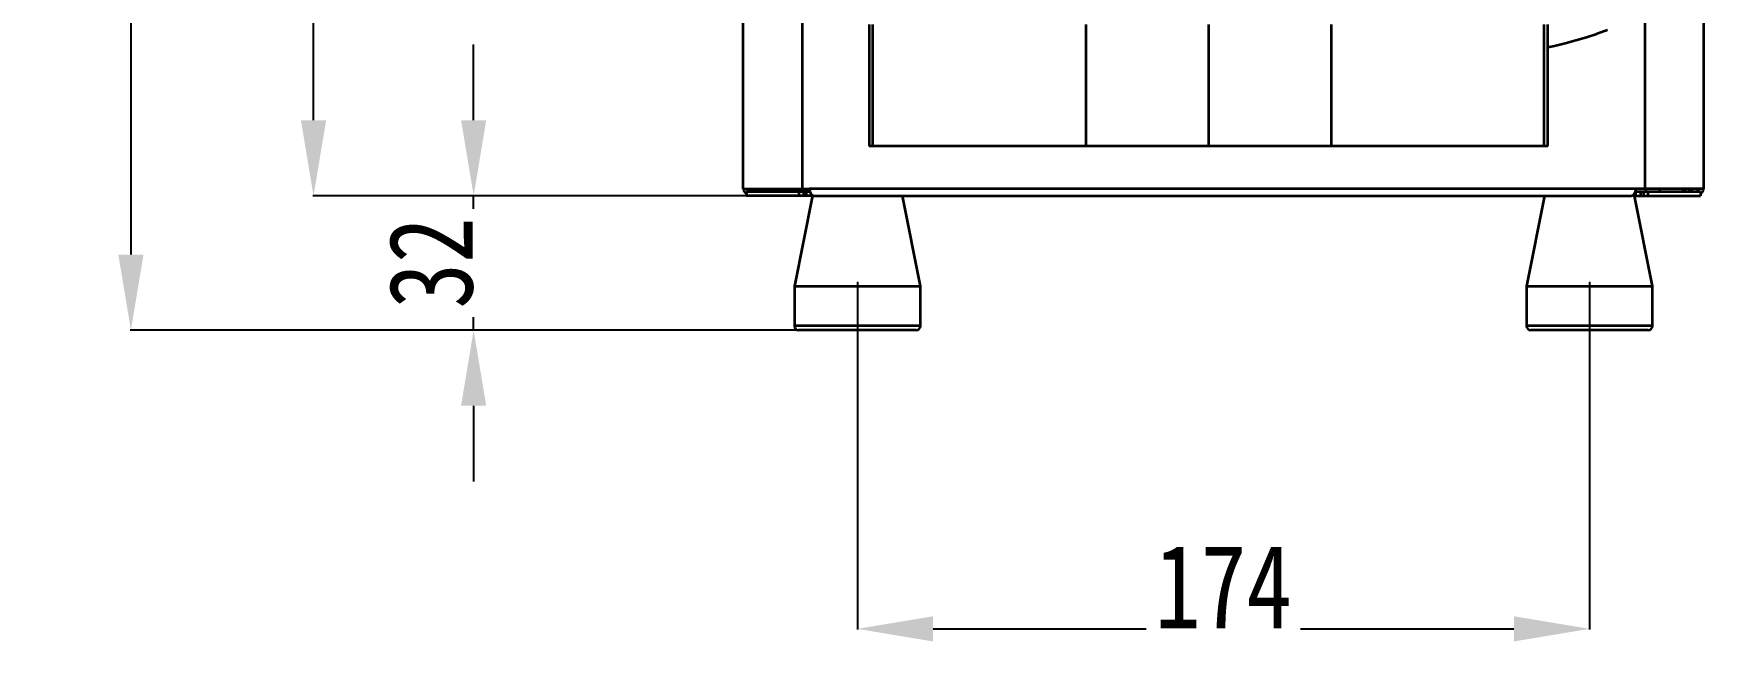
# Model space of a CAD drawing. Header units: millimetres. Extents: x 11 to 411, y 3 to 626.
# Drawn here: x 10.6 to 408.1, y 3 to 147.8 of the extents above; entities that cross this region are included whole.
import ezdxf

# ---------------------------------------------------------------- set-up
doc = ezdxf.new("R2010")
doc.units = ezdxf.units.MM
doc.linetypes.add('点画线', pattern=[18, 12, -2, 2, -2])
for name, color, linetype, lineweight in [('1', 7, 'Continuous', 18), ('中心线层', 1, '点画线', 18), ('尺寸线层', 3, 'Continuous', 18)]:
    doc.layers.add(name, color=color, linetype=linetype, lineweight=lineweight)
doc.styles.add('HZ', font='', dxfattribs={"width": 0.8})
doc.styles.get('HZ').set_extended_font_data('宋体')
doc.dimstyles.new('JP20', dxfattribs={"dimtxt": 20, "dimasz": 18, "dimexe": 0.18, "dimexo": 0.0625, "dimgap": 0.09, "dimtad": 1, "dimdec": 1, "dimzin": 12, "dimdsep": 46, "dimtxsty": 'HZ', "dimcen": 0.09, "dimdle": 36, "dimclrd": 136, "dimclre": 4, "dimclrt": 6, "dimadec": 0, "dimazin": 0, "dimtfac": 1, "dimtdec": 1, "dimtmove": 0, "dimatfit": 3, "dimfxl": 1, "dimtolj": 1, "dimarcsym": 0})

# ---------------------------------------------------------------- blocks, each defined once
blk = doc.blocks.new('*X10')
at = {"layer": 'Defpoints', "color": 0}
for p in [(301.84, 534.13), (33.77, 77.13), (220.71, 77.13)]:
    blk.add_point(p, dxfattribs=at)
at = {"layer": '尺寸线层', "color": 4, "linetype": 'Continuous', "lineweight": -2}
for p, q in [((301.78, 534.13), (33.59, 534.13)), ((220.65, 77.13), (33.59, 77.13))]:
    blk.add_line(p, q, dxfattribs=at)
at = {"layer": '尺寸线层', "color": 136, "linetype": 'Continuous', "lineweight": -2}
blk.add_line((33.77, 516.13), (33.77, 95.13), dxfattribs=at)
at = {"layer": '尺寸线层', "color": 136}
for points in [[(36.77, 516.13), (30.77, 516.13), (33.77, 534.13)], [(30.77, 95.13), (36.77, 95.13), (33.77, 77.13)]]:
    blk.add_solid(points, dxfattribs=at)
at = {"layer": '尺寸线层', "color": 6, "insert": (23.68, 305.63), "char_height": 20, "attachment_point": 5, "rotation": 90, "style": 'HZ', "bg_fill": 3, "box_fill_scale": 1.1, "bg_fill_color": 256, "bg_fill_true_color": 13158600, "bg_fill_transparency": 0}
blk.add_mtext('\\A1;457', dxfattribs=at)
blk = doc.blocks.new('*X11')
at = {"layer": 'Defpoints', "color": 0}
for p in [(115.36, 109.13), (180.31, 109.13), (192.71, 77.13)]:
    blk.add_point(p, dxfattribs=at)
at = {"layer": '尺寸线层', "color": 136, "linetype": 'Continuous', "lineweight": -2}
for p, q in [((115.36, 127.13), (115.36, 145.13)), ((115.36, 77.13), (115.36, 109.13)), ((115.36, 59.13), (115.36, 41.13))]:
    blk.add_line(p, q, dxfattribs=at)
at = {"layer": '尺寸线层', "color": 4, "linetype": 'Continuous', "lineweight": -2}
for p, q in [((180.24, 109.13), (115.18, 109.13)), ((192.65, 77.13), (115.18, 77.13))]:
    blk.add_line(p, q, dxfattribs=at)
at = {"layer": '尺寸线层', "color": 136}
for points in [[(112.36, 127.13), (118.36, 127.13), (115.36, 109.13)], [(118.36, 59.13), (112.36, 59.13), (115.36, 77.13)]]:
    blk.add_solid(points, dxfattribs=at)
at = {"layer": '尺寸线层', "color": 6, "insert": (105.27, 93.13), "char_height": 20, "attachment_point": 5, "rotation": 90, "style": 'HZ', "bg_fill": 3, "box_fill_scale": 1.1, "bg_fill_color": 256, "bg_fill_true_color": 13158600, "bg_fill_transparency": 0}
blk.add_mtext('\\A1;32', dxfattribs=at)
blk = doc.blocks.new('*X12')
at = {"layer": 'Defpoints', "color": 0}
for p in [(77.24, 523.23), (209.57, 523.23), (180.31, 109.13)]:
    blk.add_point(p, dxfattribs=at)
at = {"layer": '尺寸线层', "color": 4, "linetype": 'Continuous', "lineweight": -2}
for p, q in [((209.51, 523.23), (77.06, 523.23)), ((180.24, 109.13), (77.06, 109.13))]:
    blk.add_line(p, q, dxfattribs=at)
at = {"layer": '尺寸线层', "color": 136, "linetype": 'Continuous', "lineweight": -2}
blk.add_line((77.24, 127.13), (77.24, 505.23), dxfattribs=at)
at = {"layer": '尺寸线层', "color": 136}
for points in [[(80.24, 505.23), (74.24, 505.23), (77.24, 523.23)], [(74.24, 127.13), (80.24, 127.13), (77.24, 109.13)]]:
    blk.add_solid(points, dxfattribs=at)
at = {"layer": '尺寸线层', "color": 6, "insert": (67.15, 316.18), "char_height": 20, "attachment_point": 5, "rotation": 90, "style": 'HZ', "bg_fill": 3, "box_fill_scale": 1.1, "bg_fill_color": 256, "bg_fill_true_color": 13158600, "bg_fill_transparency": 0}
blk.add_mtext('\\A1;414', dxfattribs=at)
blk = doc.blocks.new('*X15')
at = {"layer": 'Defpoints', "color": 0}
for p in [(206.71, 88.63), (380.97, 88.63), (380.97, 6.02)]:
    blk.add_point(p, dxfattribs=at)
at = {"layer": '尺寸线层', "color": 4, "linetype": 'Continuous', "lineweight": -2}
for p, q in [((206.71, 88.56), (206.71, 5.84)), ((380.97, 88.56), (380.97, 5.84))]:
    blk.add_line(p, q, dxfattribs=at)
at = {"layer": '尺寸线层', "color": 136, "linetype": 'Continuous', "lineweight": -2}
blk.add_line((224.71, 6.02), (362.97, 6.02), dxfattribs=at)
at = {"layer": '尺寸线层', "color": 136}
for points in [[(224.71, 9.02), (224.71, 3.02), (206.71, 6.02)], [(362.97, 3.02), (362.97, 9.02), (380.97, 6.02)]]:
    blk.add_solid(points, dxfattribs=at)
at = {"layer": '尺寸线层', "color": 6, "insert": (293.84, 16.11), "char_height": 20, "attachment_point": 5, "style": 'HZ', "bg_fill": 3, "box_fill_scale": 1.1, "bg_fill_color": 256, "bg_fill_true_color": 13158600, "bg_fill_transparency": 0}
blk.add_mtext('\\A1;174', dxfattribs=at)

msp = doc.modelspace()

# ---------------------------------------------------------------- linework, layer by layer
at = {"layer": '1', "color": 0, "linetype": 'Continuous', "lineweight": 35}
for p, q in [((179.54, 110.77), (179.54, 482.12)), ((394.14, 482.12), (394.14, 110.77)), ((408.14, 482.12), (408.14, 110.77)), ((209.52, 149.94), (209.52, 120.94)), ((210.41, 120.94), (210.41, 149.94)), ((261.14, 120.94), (261.14, 149.94)), ((290.29, 149.94), (290.29, 120.94)), ((319.45, 149.94), (319.45, 120.94)), ((370.18, 120.94), (370.18, 149.94)), ((371.07, 120.94), (371.07, 149.94)), ((380.23, 146.88), (382.74, 147.68)), ((385.23, 148.53), (382.74, 147.68)), ((371.07, 144.51), (372.61, 144.84)), ((372.61, 144.84), (375.16, 145.46)), ((375.16, 145.46), (377.7, 146.14)), ((377.7, 146.14), (380.23, 146.88)), ((371.07, 120.94), (209.52, 120.94)), ((179.54, 110.77), (195.26, 110.77)), ((180.31, 110.13), (180.31, 109.13)), ((180.31, 110.13), (195.37, 110.13)), ((195.74, 109.13), (180.31, 109.13)), ((183.84, 110.13), (183.84, 110.77)), ((184.38, 110.77), (184.38, 110.13)), ((190.04, 110.13), (190.04, 110.77)), ((196.03, 109.23), (191.71, 87.63)), ((192.79, 110.13), (192.79, 109.13)), ((193.19, 110.13), (193.19, 110.77)), ((193.84, 110.13), (193.84, 109.13)), ((194.55, 110.13), (194.55, 109.13)), ((195.74, 109.13), (195.74, 109.44)), ((196.42, 109.13), (390.9, 109.13)), ((408.14, 110.77), (197.04, 110.77)), ((221.71, 87.63), (217.41, 109.13)), ((370.27, 109.13), (365.97, 87.63)), ((395.97, 87.63), (391.6, 109.48)), ((391.94, 110.09), (391.94, 109.13)), ((391.94, 109.13), (407.37, 109.13)), ((391.95, 110.13), (407.37, 110.13)), ((393.13, 110.13), (393.13, 109.13)), ((393.85, 110.13), (393.85, 109.13)), ((394.49, 110.13), (394.49, 110.77)), ((394.89, 110.13), (394.89, 109.13)), ((397.64, 110.77), (397.64, 110.13)), ((403.3, 110.13), (403.3, 110.77)), ((403.84, 110.13), (403.84, 110.77)), ((407.37, 110.13), (407.37, 109.13)), ((191.71, 87.63), (191.71, 78.13)), ((191.71, 87.63), (221.71, 87.63)), ((221.71, 78.13), (221.71, 87.63)), ((365.97, 87.63), (365.97, 78.13)), ((365.97, 87.63), (395.97, 87.63)), ((395.97, 78.13), (395.97, 87.63)), ((221.71, 78.13), (191.71, 78.13)), ((220.71, 77.13), (192.71, 77.13)), ((395.97, 78.13), (365.97, 78.13)), ((394.97, 77.13), (366.97, 77.13))]:
    msp.add_line(p, q, dxfattribs=at)
for centre, radius, start, end in [((181.54, 111.13), 2, 190.2853, 231.9075), ((181.54, 111.13), 1, 200.9222, 270), ((183.84, 112.63), 2.5, 227.9728, 270), ((403.84, 112.63), 2.5, 270, 312.0272), ((406.14, 111.13), 1, 270, 339.0778), ((406.14, 111.13), 2, 308.0925, 349.7147), ((192.71, 78.13), 1, 180, 270), ((220.71, 78.13), 1, 270, 0), ((366.97, 78.13), 1, 180, 270), ((394.97, 78.13), 1, 270, 0)]:
    msp.add_arc(centre, radius, start, end, dxfattribs=at)
for centre, start_param, end_param in [((196.42, 110.83), 1.604379, 3.141593), ((390.9, 110.83), 3.141593, 4.678806)]:
    msp.add_ellipse(centre, major_axis=(0, 1.7), ratio=0.679706, start_param=start_param, end_param=end_param, dxfattribs=at)
msp.add_open_spline([(197.04, 110.77), (196.45, 110.77), (195.86, 110.77), (195.26, 110.77)], degree=3, dxfattribs=at)
at = {"layer": '中心线层'}
msp.add_line((380.97, 88.63), (380.97, 77.13), dxfattribs=at)

# ---------------------------------------------------------------- next in the draw order: dimensions: what is measured, and where the dimension line sits
at = {"layer": '尺寸线层', "color": 0}
dim = msp.add_linear_dim(base=(33.77, 77.13), p1=(301.84, 534.13), p2=(220.71, 77.13), angle=90, dimstyle='JP20', override={"dimscale": 1, "dimsah": 1, "dimtfill": 1, "dimtzin": 8}, dxfattribs=at)
dim.commit()
dim.dimension.update_dxf_attribs({"geometry": '*X10', "text_midpoint": (23.68, 305.63)})

# ---------------------------------------------------------------- next in the draw order: linework, layer by layer
at = {"layer": '中心线层'}
msp.add_line((206.71, 88.63), (206.71, 77.13), dxfattribs=at)

# ---------------------------------------------------------------- next in the draw order: dimensions: what is measured, and where the dimension line sits
at = {"layer": '尺寸线层', "color": 0}
dim = msp.add_linear_dim(base=(115.36, 109.13), p1=(192.71, 77.13), p2=(180.31, 109.13), angle=90, dimstyle='JP20', override={"dimscale": 1, "dimsah": 1, "dimtfill": 1, "dimtzin": 8}, dxfattribs=at)
dim.commit()
dim.dimension.update_dxf_attribs({"geometry": '*X11', "text_midpoint": (105.27, 93.13)})

# ---------------------------------------------------------------- next in the draw order: dimensions: what is measured, and where the dimension line sits
dim = msp.add_linear_dim(base=(77.24, 523.23), p1=(180.31, 109.13), p2=(209.57, 523.23), angle=90, dimstyle='JP20', override={"dimscale": 1, "dimdec": 0, "dimsah": 1, "dimtfill": 1, "dimtzin": 8}, dxfattribs=at)
dim.commit()
dim.dimension.update_dxf_attribs({"geometry": '*X12', "text_midpoint": (67.15, 316.18)})
dim = msp.add_linear_dim(base=(380.97, 6.02), p1=(206.71, 88.63), p2=(380.97, 88.63), dimstyle='JP20', override={"dimscale": 1, "dimdec": 0, "dimsah": 1, "dimtfill": 1, "dimtzin": 8}, dxfattribs=at)
dim.commit()
dim.dimension.update_dxf_attribs({"geometry": '*X15', "text_midpoint": (293.84, 16.11)})

# ---------------------------------------------------------------- next in the draw order: linework, layer by layer
at = {"layer": '1', "color": 0, "linetype": 'Continuous', "lineweight": 35}
msp.add_line((193.54, 482.12), (193.54, 110.77), dxfattribs=at)

doc.saveas('drawing.dxf')
